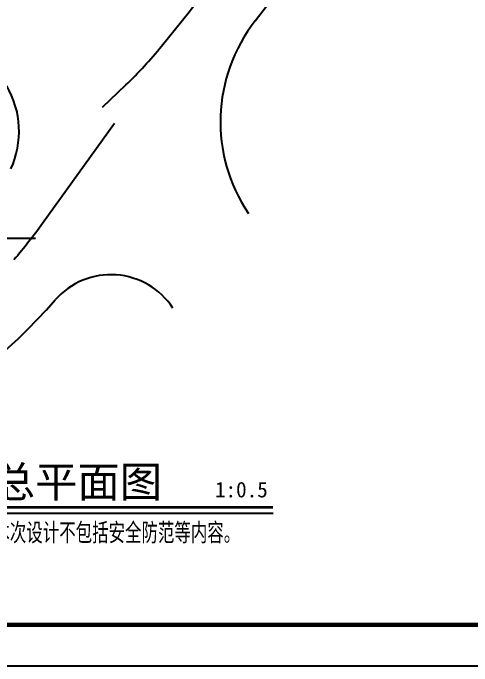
# Model space of a CAD drawing. Extents: x -809667 to 586099, y 3084146 to 3634412.
# Drawn here: x 381393.3 to 381449.1, y 3087078.6 to 3087158 of the extents above; entities that cross this region are included whole.
import ezdxf

# ---------------------------------------------------------------- set-up
doc = ezdxf.new("R2010")
doc.units = 0
doc.header["$LTSCALE"] = 0.5
for name, color, linetype in [('DIM_SYMB', 3, 'CONTINUOUS'), ('PUB_TITLE', 4, 'CONTINUOUS'), ('TEL_TEXT', 7, 'CONTINUOUS'), ('文字', 7, 'CONTINUOUS')]:
    doc.layers.add(name, color=color, linetype=linetype)
doc.styles.add('_TEL_DIM', font='SIMPLEX', dxfattribs={"width": 0.8, "height": 3.5, "bigfont": 'HZTXT'})
doc.styles.add('宋体', font='')
doc.styles.get('宋体').set_extended_font_data('SimSun')

# ---------------------------------------------------------------- blocks, each defined once
blk = doc.blocks.new('123123')
at = {"layer": '文字', "color": 8}
for points in [[(382121.311, 3087198.881), (382124.147, 3087201.591, 0.032219), (382128.505, 3087206.329, 0.041886), (382176.875, 3087277.703, -0.055211), (382198.217, 3087308.898, -0.055211)], [(382122.767, 3087196.923), (382114.032, 3087184.748, -0.022642), (382110.558, 3087180.341, -0.022642)]]:
    blk.add_lwpolyline(points, format="xyb", dxfattribs=at)
at = {"layer": '文字', "color": 8, "flags": 128}
for points in [[(382139.867, 3087209.394, 0.037359), (382183.016, 3087274.343, -0.042558), (382198.217, 3087297.836, -0.042558)], [(382139.867, 3087209.394, 0.323693), (382139.046, 3087185.969, 0.323693)], [(382110.186, 3087191.395, 0.243691), (382109.673, 3087201.496, 0.335846)]]:
    blk.add_lwpolyline(points, format="xyb", dxfattribs=at)
blk.add_lwpolyline([(382074.813, 3087210.117), (382077.025, 3087182.965), (382113.192, 3087182.965)], dxfattribs=at)
at = {"layer": '文字', "color": 8}
for centre, radius, start, end in [((382122.354, 3087169.524), 9, 33.21844, 138.811), ((382063.656, 3087220.89), 69, 276.08017, 318.811)]:
    blk.add_arc(centre, radius, start, end, dxfattribs=at)

msp = doc.modelspace()

# ---------------------------------------------------------------- linework, layer by layer
at = {"layer": 'DIM_SYMB', "linetype": 'Continuous', "const_width": 0.35}
msp.add_lwpolyline([(381380.557, 3087097.938), (381424.95, 3087097.938)], dxfattribs=at)
at = {"layer": 'DIM_SYMB', "linetype": 'Continuous'}
msp.add_lwpolyline([(381380.557, 3087097.238), (381424.95, 3087097.238)], dxfattribs=at)
at = {"layer": 'PUB_TITLE', "linetype": 'Continuous'}
msp.add_lwpolyline([(381084.377, 3087078.645), (381504.877, 3087078.645), (381504.877, 3087375.645), (381084.377, 3087375.645)], close=True, dxfattribs=at)
at = {"layer": 'PUB_TITLE', "linetype": 'Continuous', "const_width": 0.5}
msp.add_lwpolyline([(381096.877, 3087083.645), (381499.877, 3087083.645), (381499.877, 3087370.645), (381096.877, 3087370.645)], close=True, dxfattribs=at)

# ---------------------------------------------------------------- block references
at = {"layer": '文字'}
msp.add_blockref('123123', (-717.11, -52.3), dxfattribs=at)

# ---------------------------------------------------------------- texts
at = {"layer": 'DIM_SYMB', "color": 7, "linetype": 'Continuous', "style": '宋体'}
for s, height, p in [('电气总平面图', 3.7764, (381380.557, 3087099.144)), ('1:0.5', 1.8882, (381417.876, 3087099.144))]:
    msp.add_text(s, height=height, dxfattribs=at).set_placement(p)
at = {"layer": 'TEL_TEXT', "style": '_TEL_DIM', "width": 0.8}
msp.add_text('注：本次设计不包括安全防范等内容。', height=2.5, dxfattribs=at).set_placement((381386.949, 3087093.549))

doc.saveas('drawing.dxf')
